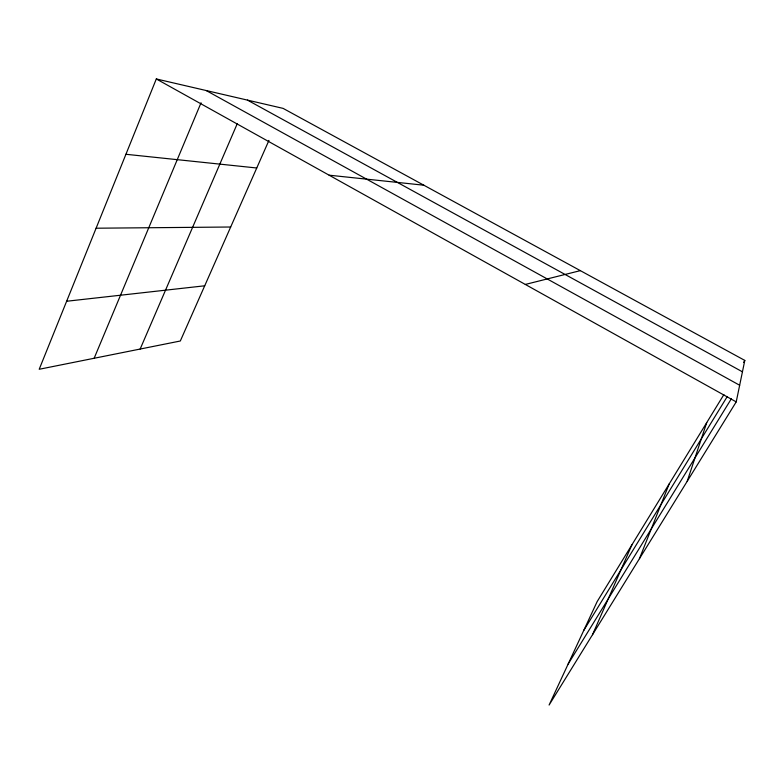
<?xml version="1.0" encoding="UTF-8"?>
<svg xmlns="http://www.w3.org/2000/svg" width="784" height="784" viewBox="0 0 784 784"><rect width="100%" height="100%" fill="white"/><g stroke="black" fill="none" stroke-linecap="round" stroke-linejoin="round"><path stroke-width="1.18" d="M723.867 394.617L597.153 601.602L549.094 705.041L736.215 401.888L744.8 360.415L283.083 108.378L156.31 78.959L39.2 369.274L180.32 341.001L268.941 140.395M687.205 481.288L706.737 422.596M639.421 558.708L669.203 483.895M94.149 358.259L201.047 102.792M140.16 349.047L237.258 123.686M592.518 634.697L631.973 544.713M743.536 362.492L744.8 360.415M583.737 630.463L727.268 396.537M568.126 664.087L731.364 398.733M525.319 284.445L580.327 270.637M66.64 301.252L204.702 285.797M96.099 228.213L230.672 227.007M329.113 175.185L423.821 185.2M125.93 154.281L256.75 167.992M247.43 100.097L742.438 371.812M206.172 90.523L739.665 385.258M156.31 78.959L736.215 401.888"/></g></svg>
